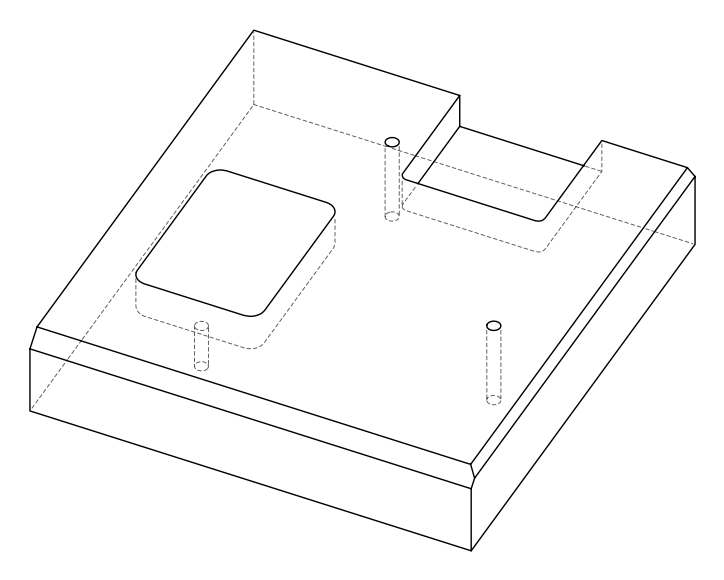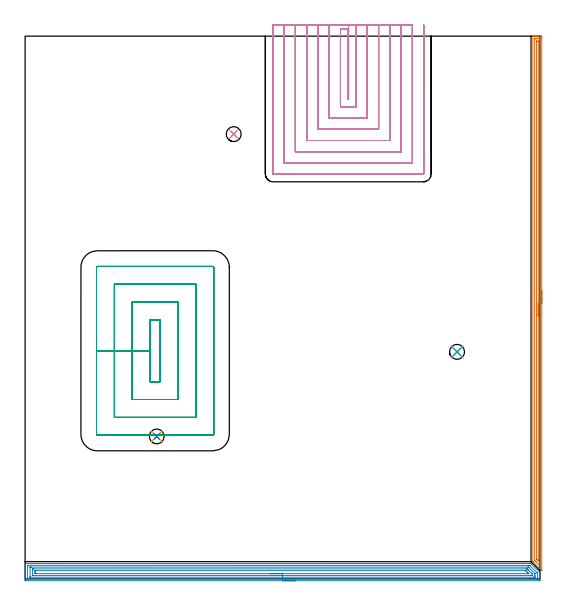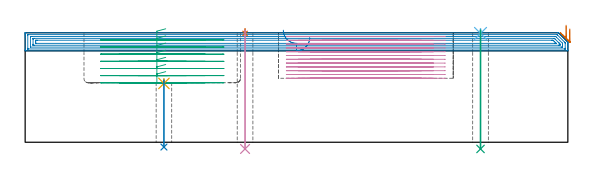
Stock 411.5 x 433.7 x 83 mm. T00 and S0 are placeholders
(PLAN: 10 operations, 5 tool changes, 110.9 min)
(1 AREA_MILL | FG_CHAMFER_SURFACE | UGT0205_001 | 10.36 min | 10875 mm3)
(2 AREA_MILL_1 | FG_CHAMFER_SURFACE_1 | UGT0205_001 | 16.67 min | 38371 mm3)
(3 MILL_RECTANGULAR_POCKET | POCKET_RECTANGULAR_STRAIGHT | NXT0201_007 | Follow Part, ap 6.25, ae 75% | 17.56 min | 711788 mm3)
(4 MILL_SLOT | SLOT_PARTIAL_RECTANGULAR | NXT0201_011 | Follow Part, ap 3, ae 75% | 65.31 min | 531549 mm3)
(5 SPOT_DRILL | STEP1HOLE | NXT0321_9005460120000 | 0.04 min | 26 mm3)
(6 SPOT_DRILL_1 | STEP1HOLE_1 | NXT0321_9005460120000 | 0.03 min | 67 mm3)
(7 SPOT_DRILL_2 | STEP1HOLE_2 | NXT0321_9005460120000 | 0.03 min | 54 mm3)
(8 DRILL_THROUGH_HOLE_INTO_CENTER | STEP1HOLE | NXT0301_089 | 0.21 min | 4864 mm3)
(9 DRILL_THROUGH_HOLE_INTO_CENTER_1 | STEP1HOLE_1 | UGT0301_229 | 0.36 min | 9197 mm3)
(10 DRILL_THROUGH_HOLE_INTO_CENTER_2 | STEP1HOLE_2 | UGT0301_229 | 0.36 min | 9249 mm3)
(TOOL UGT0205_001 | Chamfer Mill 20 x 3 x 45 deg. | D20 FL50 Z2)
(TOOL NXT0201_007 | ENDMILL 25mm [R216.25-25050GCK54P 1620] | D25 R3 FL54 Z5)
(TOOL NXT0201_011 | ENDMILL 12mm [2P460-1200-NA 1630] | D12 FL38 Z6)
(TOOL NXT0321_9005460120000 | NC Spot Drill, 142deg, 12mm, Carbide, Uncoated | D12 PA142 FL30 Z2)
(TOOL NXT0301_089 | Carbide Drill 11.8mm [860.1-1180-035A1-MM 2214] | D11.8 PA140 FL55 Z2)
(TOOL UGT0301_229 | Twist Drill 11.9 mm | D11.9 PA118 FL100 Z2)
(OP 1 AREA_MILL)
G17 G21 G94 G90
T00 M6
G54
G17 G0 G90 X412.9 Y230.15 S1061 M3
G43 Z93. H0
Z85.9
G94 G1 Y230.112 Z85.028 F250.
Y229.998 Z84.164
Y229.809 Z83.312
Y229.547 Z82.48
Y229.213 Z81.674
Y228.81 Z80.9
Y228.342 Z80.164
Y227.81 Z79.472
Y227.221 Z78.829
Y226.578 Z78.24
Y225.886 Z77.708
Y225.15 Z77.24
Y224.376 Z76.837
Y223.57 Z76.503
Y222.738 Z76.241
Y221.886 Z76.052
Y221.022 Z75.938
Y220.15 Z75.9
Y6.764
X412.898 Y6.614 Z75.901
X412.879 Y6.629 Z75.92
X412.736 Y6.764 Z76.063
X406.039 Y13.461 Z82.76
X405.81 Y13.693 Z82.983
X405.804 Y13.704 Z82.989
X405.8 Y13.907 Z83.
Y433.536
X405.802 Y433.693 Z82.988
X405.808 Y433.7 Z82.983
X406.14 Z82.659
X406.495 Z82.304
X407.144 Z81.65
X408.351 Z80.446
X408.909 Z79.885
X412.159 Z76.638
X412.438 Y433.697 Z76.359
X412.891 Y433.691 Z75.906
X412.895 Y433.552 Z75.903
X412.899 Y433.089 Z75.901
X412.9 Y432.621 Z75.9
Y220.15
X411.486 Z77.314
X411.485 Y10.853 Z77.315
X411.484 Y10.782 Z77.316
X411.479 Y10.49 Z77.321
X411.385 Y10.576 Z77.415
X411.171 Y10.782 Z77.629
X410.673 Y11.277 Z78.127
X410.275 Y11.675 Z78.525
X408.909 Y13.041 Z79.891
X408.489 Y13.461 Z80.311
X408.027 Y13.926 Z80.773
X407.608 Y14.353 Z81.192
X407.221 Y14.77 Z81.579
X407.215 Y15.175 Z81.585
Y15.246
Y431.509
X407.216 Y431.612 Z81.584
X407.219 Y431.662 Z81.581
X407.22 Y431.681 Z81.58
X407.245 Y431.69 Z81.555
X407.637 Y431.698 Z81.163
X408.027 Y431.699 Z80.773
X408.517 Y431.7 Z80.283
X410.282 Z78.518
X410.673 Y431.699 Z78.127
X411.167 Y431.697 Z77.633
X411.381 Y431.69 Z77.419
X411.479 Y431.677 Z77.321
X411.485 Y431.375 Z77.315
Y431.304
X411.486 Y220.15 Z77.314
X410.072 Z78.728
X410.071 Y14.963 Z78.729
X410.067 Y14.353 Z78.733
X410.066 Y14.35 Z78.734
X410.052 Y14.353 Z78.748
X409.791 Y14.61 Z79.009
X409.153 Y15.246 Z79.647
X408.909 Y15.491 Z79.891
X408.75 Y15.654 Z80.05
X408.671 Y15.738 Z80.129
X408.636 Y15.779 Z80.164
X408.634 Y15.856 Z80.166
X408.63 Y16.139 Z80.17
X408.629 Y16.422 Z80.171
Y428.909
X408.631 Y429.518 Z80.169
X408.634 Y429.659 Z80.166
X408.635 Y429.686 Z80.165
X408.67 Y429.691 Z80.13
X408.731 Y429.698 Z80.069
X408.909 Y429.699 Z79.891
X409.612 Z79.188
X409.791 Y429.696 Z79.009
X409.97 Y429.69 Z78.83
X410.065 Y429.679 Z78.735
X410.068 Y429.612 Z78.732
X410.07 Y429.518 Z78.73
X410.071 Y429.235 Z78.729
X410.072 Y220.15 Z78.728
Y219.278 Z78.766
Y218.414 Z78.88
Y217.562 Z79.069
Y216.73 Z79.332
Y215.924 Z79.665
Y215.15 Z80.068
Y214.414 Z80.537
Y213.722 Z81.068
Y213.079 Z81.657
Y212.49 Z82.301
Y211.958 Z82.993
Y211.49 Z83.728
Y211.087 Z84.502
Y210.753 Z85.308
Y210.491 Z86.14
Y210.302 Z86.992
Y210.188 Z87.857
Y210.15 Z88.728
G0 Z93.
M5
M2
(OP 2 AREA_MILL_1)
G17 G21 G94 G90
T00 M6
G54
G17 G0 G90 X215.7 Y-1.5 S1061 M3
G43 Z93. H0
Z79.3
G94 G1 X215.662 Z78.428 F250.
X215.548 Z77.564
X215.359 Z76.712
X215.097 Z75.88
X214.763 Z75.074
X214.36 Z74.3
X213.891 Z73.564
X213.36 Z72.872
X212.771 Z72.229
X212.128 Z71.64
X211.436 Z71.109
X210.7 Z70.64
X209.926 Z70.237
X209.12 Z69.903
X208.288 Z69.641
X207.436 Z69.452
X206.572 Z69.338
X205.7 Z69.3
X0.621
X0.023 Y-1.494 Z69.304
X0.007 Y-1.492 Z69.306
X0.003 Y-0.896 Z69.901
X0. Y-0.276 Z70.522
Y8.919 Z79.714
Y10.356 Z81.152
Y10.704 Z81.499
Y11.401 Z82.201
Y11.728 Z82.528
X0.003 Y12.139 Z82.931
X0.006 Y12.181 Z82.972
X0.009 Y12.197 Z82.988
X0.175 Y12.2 Z83.
X403.63
X404.295 Y12.198 Z82.987
X404.444 Y12.056 Z82.855
X411.301 Y5.199 Z75.997
X411.39 Y5.1 Z75.895
X411.4 Y5.001 Z75.8
Y4.904 Z75.703
Y4.263 Z75.062
Y3.565 Z74.361
Y2.324 Z73.121
Y1.781 Z72.575
Y1.16 Z71.956
Y-0.624 Z70.172
X411.398 Y-0.896 Z69.9
X411.393 Y-1.491 Z69.306
X411.376 Y-1.493 Z69.304
X410.779 Y-1.5 Z69.3
X205.7
Y-0.086 Z70.714
X2.327 Y-0.085 Z70.715
X2.163 Y-0.082 Z70.718
X2.055 Y-0.079 Z70.721
X2.009 Y-0.073 Z70.727
X2.007 Y-0.061 Z70.739
X2.004 Y-0.004 Z70.796
X2. Y0.404 Z71.204
Y10.219 Z81.019
X2.004 Y10.704 Z81.504
X2.007 Y10.754 Z81.554
X2.009 Y10.774 Z81.574
X2.082 Y10.779 Z81.579
X2.245 Y10.784 Z81.584
X2.327 Y10.785 Z81.585
X402.736
X402.818
X402.982 Y10.781 Z81.581
X403.265 Y10.773 Z81.573
X403.339 Y10.704 Z81.504
X403.63 Y10.419 Z81.219
X408.991 Y5.058 Z75.858
X409.287 Y4.756 Z75.556
X409.359 Y4.679 Z75.479
X409.39 Y4.641 Z75.441
X409.393 Y4.593 Z75.393
X409.396 Y4.458 Z75.258
X409.4 Y4.05 Z74.85
Y0.481 Z71.281
X409.396 Y-0.004 Z70.796
X409.393 Y-0.054 Z70.746
X409.391 Y-0.074 Z70.726
X409.318 Y-0.079 Z70.721
X409.155 Y-0.084 Z70.716
X409.073 Y-0.085 Z70.715
X205.7 Y-0.086 Z70.714
Y1.328 Z72.128
X4.196 Y1.329 Z72.129
X4.045 Y1.33 Z72.13
X4.02 Y1.332 Z72.132
X4.013 Y1.334 Z72.134
X4.01 Y1.352 Z72.152
X4.004 Y1.455 Z72.255
X4.001 Y1.585 Z72.385
Y9.113 Z79.913
X4.007 Y9.31 Z80.11
X4.01 Y9.361 Z80.161
X4.028 Y9.365 Z80.165
X4.083 Y9.368 Z80.168
X4.196 Y9.37 Z80.17
X4.637 Y9.371 Z80.171
X5.089 Y9.372 Z80.172
X401.843 Y9.371 Z80.171
X401.994 Y9.37 Z80.17
X402.114 Y9.368 Z80.168
X402.193 Y9.365 Z80.165
X402.231 Y9.358 Z80.158
X402.736 Y8.865 Z79.665
X407.308 Y4.292 Z75.092
X407.358 Y4.24 Z75.04
X407.381 Y4.213 Z75.013
X407.389 Y4.2 Z75.
X407.392 Y4.152 Z74.952
X407.398 Y3.761 Z74.561
X407.4 Y2.673 Z73.473
Y1.781 Z72.581
X407.399 Y1.586 Z72.386
X407.393 Y1.39 Z72.19
X407.39 Y1.339 Z72.139
X407.372 Y1.335 Z72.135
X407.317 Y1.332 Z72.132
X407.204 Y1.33 Z72.13
X406.763 Y1.329 Z72.129
X406.311
X205.7 Y1.328 Z72.128
Y2.743 Z73.543
X6.806
X6.046 Y2.75 Z73.55
X6.01 Y2.752 Z73.552
X6.007 Y2.8 Z73.6
X6.003 Y2.906 Z73.706
X6.001 Y3.12 Z73.92
X6. Y3.548 Z74.348
Y7.117 Z77.917
X6.001 Y7.572 Z78.372
X6.003 Y7.791 Z78.591
X6.007 Y7.9 Z78.7
X6.01 Y7.948 Z78.748
X6.059 Y7.951 Z78.751
X6.876 Y7.957 Z78.757
X6.946
X400.949
X401.02 Y7.956 Z78.756
X401.121 Y7.953 Z78.753
X401.17 Y7.95 Z78.75
X401.21 Y7.93 Z78.73
X401.312 Y7.831 Z78.631
X401.667 Y7.483 Z78.283
X401.843 Y7.309 Z78.109
X402.017 Y7.135 Z77.935
X404.524 Y4.628 Z75.428
X404.693 Y4.458 Z75.258
X404.862 Y4.287 Z75.087
X405.194 Y3.947 Z74.747
X405.39 Y3.744 Z74.544
X405.4 Y3.565 Z74.365
X405.399 Y3.128 Z73.928
X405.397 Y2.909 Z73.709
X405.393 Y2.8 Z73.6
X405.39 Y2.751 Z73.551
X405.341 Y2.749 Z73.549
X404.524 Y2.743 Z73.543
X404.454
X205.7
Y4.157 Z74.957
X8.664 Y4.158 Z74.958
X8.067 Y4.161 Z74.961
X8.025 Y4.164 Z74.964
X8.01 Y4.172 Z74.972
X8.004 Y4.224 Z75.024
X8.002 Y4.458 Z75.258
X8. Y5.12 Z75.92
Y6.013 Z76.813
X8.001 Y6.242 Z77.042
X8.003 Y6.408 Z77.208
X8.007 Y6.49 Z77.29
X8.009 Y6.527 Z77.327
X8.063 Y6.536 Z77.336
X8.365 Y6.54 Z77.34
X8.664 Y6.542 Z77.342
X9.256 Y6.543 Z77.343
X399.162
X399.756 Y6.541 Z77.341
X400.056 Y6.538 Z77.338
X400.151 Y6.536 Z77.336
X400.251 Y6.441 Z77.241
X400.456 Y6.242 Z77.042
X400.949 Y5.752 Z76.552
X401.352 Y5.35 Z76.15
X401.843 Y4.859 Z75.659
X402.242 Y4.458 Z75.258
X402.374 Y4.322 Z75.122
X402.476 Y4.214 Z75.014
X402.515 Y4.164 Z74.964
X402.445 Y4.162 Z74.962
X402.142 Y4.158 Z74.958
X401.843 Y4.157 Z74.957
X401.25
X205.7
X204.828 Z74.995
X203.963 Z75.109
X203.112 Z75.298
X202.28 Z75.56
X201.474 Z75.894
X200.7 Z76.297
X199.964 Z76.765
X199.272 Z77.296
X198.629 Z77.886
X198.04 Z78.529
X197.508 Z79.221
X197.04 Z79.957
X196.637 Z80.731
X196.303 Z81.537
X196.041 Z82.369
X195.852 Z83.22
X195.738 Z84.085
X195.7 Z84.957
G0 Z93.
M5
M2
(OP 3 MILL_RECTANGULAR_POCKET)
G17 G21 G94 G90
T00 M6
G54
G17 G0 G90 X106.552 Y206.95 S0 M3
G43 Z93. H1
Z86.
G94 G1 X99.85 Z84.204 F250.
Y182.25 Z77.586
Y157.55 F500.
X107.95
Y206.95
X99.85
Y182.25
X85.6
Y143.3
X122.2
Y221.2
X85.6
Y182.25
X71.35
Y129.05
X136.45
Y235.45
X71.35
Y182.25
X57.1
Y115.6
G3 X57.9 Y114.8 R0.8
G1 X149.9
G3 X150.7 Y115.6 R0.8
G1 Y248.9
G3 X149.9 Y249.7 R0.8
G1 X57.9
G3 X57.1 Y248.9 R0.8
G1 Y182.25
Y181.25
G0 X106.552 Y206.95 Z80.586
G1 X99.85 Z78.79 F250.
Y182.25 Z72.171
Y157.55 F500.
X107.95
Y206.95
X99.85
Y182.25
X85.6
Y143.3
X122.2
Y221.2
X85.6
Y182.25
X71.35
Y129.05
X136.45
Y235.45
X71.35
Y182.25
X57.1
Y115.6
G3 X57.9 Y114.8 R0.8
G1 X149.9
G3 X150.7 Y115.6 R0.8
G1 Y248.9
G3 X149.9 Y249.7 R0.8
G1 X57.9
G3 X57.1 Y248.9 R0.8
G1 Y182.25
Y181.25
G0 X106.552 Y206.95 Z75.171
G1 X99.85 Z73.375 F250.
Y182.25 Z66.757
Y157.55 F500.
X107.95
Y206.95
X99.85
Y182.25
X85.6
Y143.3
X122.2
Y221.2
X85.6
Y182.25
X71.35
Y129.05
X136.45
Y235.45
X71.35
Y182.25
X57.1
Y115.6
G3 X57.9 Y114.8 R0.8
G1 X149.9
G3 X150.7 Y115.6 R0.8
G1 Y248.9
G3 X149.9 Y249.7 R0.8
G1 X57.9
G3 X57.1 Y248.9 R0.8
G1 Y182.25
Y181.25
G0 X106.552 Y206.95 Z69.757
G1 X99.85 Z67.961 F250.
Y182.25 Z61.343
Y157.55 F500.
X107.95
Y206.95
X99.85
Y182.25
X85.6
Y143.3
X122.2
Y221.2
X85.6
Y182.25
X71.35
Y129.05
X136.45
Y235.45
X71.35
Y182.25
X57.1
Y115.6
G3 X57.9 Y114.8 R0.8
G1 X149.9
G3 X150.7 Y115.6 R0.8
G1 Y248.9
G3 X149.9 Y249.7 R0.8
G1 X57.9
G3 X57.1 Y248.9 R0.8
G1 Y182.25
Y181.25
G0 X106.552 Y206.95 Z64.343
G1 X99.85 Z62.547 F250.
Y182.25 Z55.929
Y157.55 F500.
X107.95
Y206.95
X99.85
Y182.25
X85.6
Y143.3
X122.2
Y221.2
X85.6
Y182.25
X71.35
Y129.05
X136.45
Y235.45
X71.35
Y182.25
X57.1
Y115.6
G3 X57.9 Y114.8 R0.8
G1 X149.9
G3 X150.7 Y115.6 R0.8
G1 Y248.9
G3 X149.9 Y249.7 R0.8
G1 X57.9
G3 X57.1 Y248.9 R0.8
G1 Y182.25
Y181.25
G0 X106.552 Y206.95 Z58.929
G1 X99.85 Z57.133 F250.
Y182.25 Z50.514
Y157.55 F500.
X107.95
Y206.95
X99.85
Y182.25
X85.6
Y143.3
X122.2
Y221.2
X85.6
Y182.25
X71.35
Y129.05
X136.45
Y235.45
X71.35
Y182.25
X57.1
Y115.6
G3 X57.9 Y114.8 R0.8
G1 X149.9
G3 X150.7 Y115.6 R0.8
G1 Y248.9
G3 X149.9 Y249.7 R0.8
G1 X57.9
G3 X57.1 Y248.9 R0.8
G1 Y182.25
Y181.25
G0 X106.552 Y206.95 Z53.514
G1 X99.85 Z51.718 F250.
Y182.25 Z45.1
Y157.55 F500.
X107.95
Y206.95
X99.85
Y182.25
X85.6
Y143.3
X122.2
Y221.2
X85.6
Y182.25
X71.35
Y129.05
X136.45
Y235.45
X71.35
Y182.25
X57.1
Y115.6
G3 X57.9 Y114.8 R0.8
G1 X149.9
G3 X150.7 Y115.6 R0.8
G1 Y248.9
G3 X149.9 Y249.7 R0.8
G1 X57.9
G3 X57.1 Y248.9 R0.8
G1 Y182.25
Y181.25
G0 Z93.
M5
M2
(OP 4 MILL_SLOT)
G17 G21 G94 G90
T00 M6
G54
G17 G0 G90 X258.5 Y442.7 S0 M3
G43 Z93. H1
Z80.125
G94 G1 Y439.7 F250.
Y383.3 F500.
X258.
Y439.7
X252.
Y377.3
X264.5
Y439.7
Y442.7 F250.
X243.
Y439.7
Y368.3 F500.
X273.5
Y439.7
Y442.7 F250.
X234.
Y439.7
Y359.3 F500.
X282.5
Y439.7
Y442.7 F250.
X225.
Y439.7
Y350.3 F500.
X291.5
Y439.7
Y442.7 F250.
X216.
Y439.7
Y341.3 F500.
X300.5
Y439.7
Y442.7 F250.
X207.
Y439.7
Y332.3 F500.
X309.5
Y439.7
Y442.7 F250.
X198.
Y439.7
Y323.6 F500.
G3 X198.3 Y323.3 R0.3
G1 X318.2
G3 X318.5 Y323.6 R0.3
G1 Y439.7
Y442.7 F250.
G0 X258.5 Z77.25
G1 Y439.7
Y383.3 F500.
X258.
Y439.7
X252.
Y377.3
X264.5
Y439.7
Y442.7 F250.
X243.
Y439.7
Y368.3 F500.
X273.5
Y439.7
Y442.7 F250.
X234.
Y439.7
Y359.3 F500.
X282.5
Y439.7
Y442.7 F250.
X225.
Y439.7
Y350.3 F500.
X291.5
Y439.7
Y442.7 F250.
X216.
Y439.7
Y341.3 F500.
X300.5
Y439.7
Y442.7 F250.
X207.
Y439.7
Y332.3 F500.
X309.5
Y439.7
Y442.7 F250.
X198.
Y439.7
Y323.6 F500.
G3 X198.3 Y323.3 R0.3
G1 X318.2
G3 X318.5 Y323.6 R0.3
G1 Y439.7
Y442.7 F250.
G0 X258.5 Z74.375
G1 Y439.7
Y383.3 F500.
X258.
Y439.7
X252.
Y377.3
X264.5
Y439.7
Y442.7 F250.
X243.
Y439.7
Y368.3 F500.
X273.5
Y439.7
Y442.7 F250.
X234.
Y439.7
Y359.3 F500.
X282.5
Y439.7
Y442.7 F250.
X225.
Y439.7
Y350.3 F500.
X291.5
Y439.7
Y442.7 F250.
X216.
Y439.7
Y341.3 F500.
X300.5
Y439.7
Y442.7 F250.
X207.
Y439.7
Y332.3 F500.
X309.5
Y439.7
Y442.7 F250.
X198.
Y439.7
Y323.6 F500.
G3 X198.3 Y323.3 R0.3
G1 X318.2
G3 X318.5 Y323.6 R0.3
G1 Y439.7
Y442.7 F250.
G0 X258.5 Z71.5
G1 Y439.7
Y383.3 F500.
X258.
Y439.7
X252.
Y377.3
X264.5
Y439.7
Y442.7 F250.
X243.
Y439.7
Y368.3 F500.
X273.5
Y439.7
Y442.7 F250.
X234.
Y439.7
Y359.3 F500.
X282.5
Y439.7
Y442.7 F250.
X225.
Y439.7
Y350.3 F500.
X291.5
Y439.7
Y442.7 F250.
X216.
Y439.7
Y341.3 F500.
X300.5
Y439.7
Y442.7 F250.
X207.
Y439.7
Y332.3 F500.
X309.5
Y439.7
Y442.7 F250.
X198.
Y439.7
Y323.6 F500.
G3 X198.3 Y323.3 R0.3
G1 X318.2
G3 X318.5 Y323.6 R0.3
G1 Y439.7
Y442.7 F250.
G0 X258.5 Z68.625
G1 Y439.7
Y383.3 F500.
X258.
Y439.7
X252.
Y377.3
X264.5
Y439.7
Y442.7 F250.
X243.
Y439.7
Y368.3 F500.
X273.5
Y439.7
Y442.7 F250.
X234.
Y439.7
Y359.3 F500.
X282.5
Y439.7
Y442.7 F250.
X225.
Y439.7
Y350.3 F500.
X291.5
Y439.7
Y442.7 F250.
X216.
Y439.7
Y341.3 F500.
X300.5
Y439.7
Y442.7 F250.
X207.
Y439.7
Y332.3 F500.
X309.5
Y439.7
Y442.7 F250.
X198.
Y439.7
Y323.6 F500.
G3 X198.3 Y323.3 R0.3
G1 X318.2
G3 X318.5 Y323.6 R0.3
G1 Y439.7
Y442.7 F250.
G0 X258.5 Z65.75
G1 Y439.7
Y383.3 F500.
X258.
Y439.7
X252.
Y377.3
X264.5
Y439.7
Y442.7 F250.
X243.
Y439.7
Y368.3 F500.
X273.5
Y439.7
Y442.7 F250.
X234.
Y439.7
Y359.3 F500.
X282.5
Y439.7
Y442.7 F250.
X225.
Y439.7
Y350.3 F500.
X291.5
Y439.7
Y442.7 F250.
X216.
Y439.7
Y341.3 F500.
X300.5
Y439.7
Y442.7 F250.
X207.
Y439.7
Y332.3 F500.
X309.5
Y439.7
Y442.7 F250.
X198.
Y439.7
Y323.6 F500.
G3 X198.3 Y323.3 R0.3
G1 X318.2
G3 X318.5 Y323.6 R0.3
G1 Y439.7
Y442.7 F250.
G0 X258.5 Z62.875
G1 Y439.7
Y383.3 F500.
X258.
Y439.7
X252.
Y377.3
X264.5
Y439.7
Y442.7 F250.
X243.
Y439.7
Y368.3 F500.
X273.5
Y439.7
Y442.7 F250.
X234.
Y439.7
Y359.3 F500.
X282.5
Y439.7
Y442.7 F250.
X225.
Y439.7
Y350.3 F500.
X291.5
Y439.7
Y442.7 F250.
X216.
Y439.7
Y341.3 F500.
X300.5
Y439.7
Y442.7 F250.
X207.
Y439.7
Y332.3 F500.
X309.5
Y439.7
Y442.7 F250.
X198.
Y439.7
Y323.6 F500.
G3 X198.3 Y323.3 R0.3
G1 X318.2
G3 X318.5 Y323.6 R0.3
G1 Y439.7
Y442.7 F250.
G0 X258.5 Z60.
G1 Y439.7
Y383.3 F500.
X258.
Y439.7
X252.
Y377.3
X264.5
Y439.7
Y442.7 F250.
X243.
Y439.7
Y368.3 F500.
X273.5
Y439.7
Y442.7 F250.
X234.
Y439.7
Y359.3 F500.
X282.5
Y439.7
Y442.7 F250.
X225.
Y439.7
Y350.3 F500.
X291.5
Y439.7
Y442.7 F250.
X216.
Y439.7
Y341.3 F500.
X300.5
Y439.7
Y442.7 F250.
X207.
Y439.7
Y332.3 F500.
X309.5
Y439.7
Y442.7 F250.
X198.
Y439.7
Y323.6 F500.
G3 X198.3 Y323.3 R0.3
G1 X318.2
G3 X318.5 Y323.6 R0.3
G1 Y439.7
Y442.7 F250.
G0 X258.5 Z57.125
G1 Y439.7
Y383.3 F500.
X258.
Y439.7
X252.
Y377.3
X264.5
Y439.7
Y442.7 F250.
X243.
Y439.7
Y368.3 F500.
X273.5
Y439.7
Y442.7 F250.
X234.
Y439.7
Y359.3 F500.
X282.5
Y439.7
Y442.7 F250.
X225.
Y439.7
Y350.3 F500.
X291.5
Y439.7
Y442.7 F250.
X216.
Y439.7
Y341.3 F500.
X300.5
Y439.7
Y442.7 F250.
X207.
Y439.7
Y332.3 F500.
X309.5
Y439.7
Y442.7 F250.
X198.
Y439.7
Y323.6 F500.
G3 X198.3 Y323.3 R0.3
G1 X318.2
G3 X318.5 Y323.6 R0.3
G1 Y439.7
Y442.7 F250.
G0 X258.5 Z54.25
G1 Y439.7
Y383.3 F500.
X258.
Y439.7
X252.
Y377.3
X264.5
Y439.7
Y442.7 F250.
X243.
Y439.7
Y368.3 F500.
X273.5
Y439.7
Y442.7 F250.
X234.
Y439.7
Y359.3 F500.
X282.5
Y439.7
Y442.7 F250.
X225.
Y439.7
Y350.3 F500.
X291.5
Y439.7
Y442.7 F250.
X216.
Y439.7
Y341.3 F500.
X300.5
Y439.7
Y442.7 F250.
X207.
Y439.7
Y332.3 F500.
X309.5
Y439.7
Y442.7 F250.
X198.
Y439.7
Y323.6 F500.
G3 X198.3 Y323.3 R0.3
G1 X318.2
G3 X318.5 Y323.6 R0.3
G1 Y439.7
Y442.7 F250.
G0 X258.5 Z51.375
G1 Y439.7
Y383.3 F500.
X258.
Y439.7
X252.
Y377.3
X264.5
Y439.7
Y442.7 F250.
X243.
Y439.7
Y368.3 F500.
X273.5
Y439.7
Y442.7 F250.
X234.
Y439.7
Y359.3 F500.
X282.5
Y439.7
Y442.7 F250.
X225.
Y439.7
Y350.3 F500.
X291.5
Y439.7
Y442.7 F250.
X216.
Y439.7
Y341.3 F500.
X300.5
Y439.7
Y442.7 F250.
X207.
Y439.7
Y332.3 F500.
X309.5
Y439.7
Y442.7 F250.
X198.
Y439.7
Y323.6 F500.
G3 X198.3 Y323.3 R0.3
G1 X318.2
G3 X318.5 Y323.6 R0.3
G1 Y439.7
Y442.7 F250.
G0 X258.5 Z48.5
G1 Y439.7
Y383.3 F500.
X258.
Y439.7
X252.
Y377.3
X264.5
Y439.7
Y442.7 F250.
X243.
Y439.7
Y368.3 F500.
X273.5
Y439.7
Y442.7 F250.
X234.
Y439.7
Y359.3 F500.
X282.5
Y439.7
Y442.7 F250.
X225.
Y439.7
Y350.3 F500.
X291.5
Y439.7
Y442.7 F250.
X216.
Y439.7
Y341.3 F500.
X300.5
Y439.7
Y442.7 F250.
X207.
Y439.7
Y332.3 F500.
X309.5
Y439.7
Y442.7 F250.
X198.
Y439.7
Y323.6 F500.
G3 X198.3 Y323.3 R0.3
G1 X318.2
G3 X318.5 Y323.6 R0.3
G1 Y439.7
Y442.7 F250.
G0 Z93.
M5
M2
(OP 5 SPOT_DRILL)
G17 G21 G94 G90
T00 M6
G54
G17 G0 G90 X105.2 Y113.8 S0 M3
G43 Z93. H0
G94 G81 G98 Z44.588 F250. R48.1
G80
M5
M2
(OP 6 SPOT_DRILL_1)
G17 G21 G94 G90
T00 M6
G54
G17 G0 G90 X345.2 Y181.4 S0 M3
G43 Z93. H0
G94 G81 G98 Z82.488 F250. R86.
G80
M5
M2
(OP 7 SPOT_DRILL_2)
G17 G21 G94 G90
T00 M6
G54
G17 G0 G90 X166.7 Y355.4 S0 M3
G43 Z93. H0
G94 G81 G98 Z82.488 F250. R86.
G80
M5
M2
(OP 8 DRILL_THROUGH_HOLE_INTO_CENTER)
G17 G21 G94 G90
T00 M6
G54
G17 G0 G90 X105.2 Y113.8 S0 M3
G43 Z93. H1
G94 G73 G98 Z-3.647 F250. Q9.749 R47.1
G80
M5
M2
(OP 9 DRILL_THROUGH_HOLE_INTO_CENTER_1)
G17 G21 G94 G90
T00 M6
G54
G17 G0 G90 X345.2 Y181.4 S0 M3
G43 Z93. H0
G94 G73 G98 Z-5.075 F250. Q11.009 R85.
G80
M5
M2
(OP 10 DRILL_THROUGH_HOLE_INTO_CENTER_2)
G17 G21 G94 G90
T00 M6
G54
G17 G0 G90 X166.7 Y355.4 S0 M3
G43 Z93. H0
G94 G73 G98 Z-5.075 F250. Q11.009 R85.
G80
M5
M2
